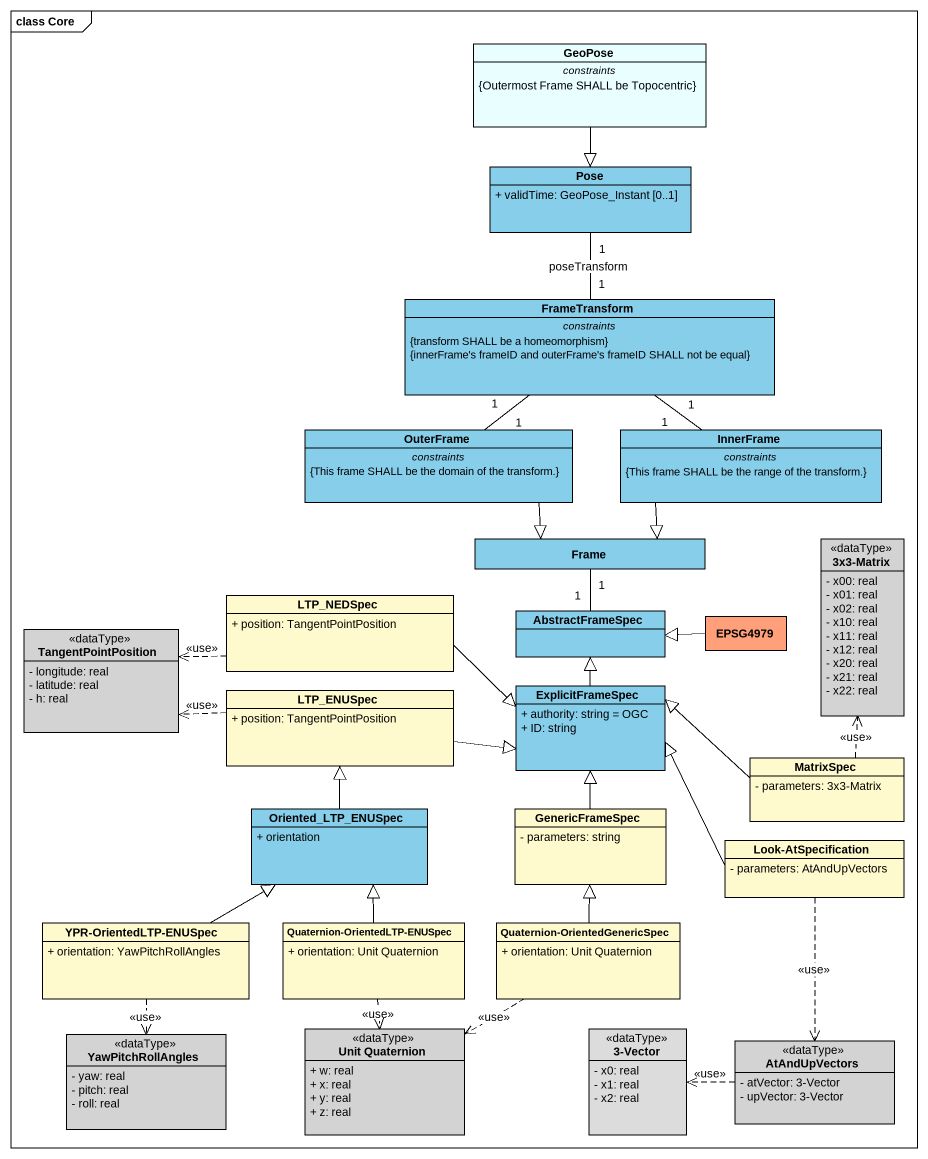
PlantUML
@startuml
mainframe class Core
hide circle
hide empty members
skinparam classAttributeIconSize 0
class GeoPose #E9FFFF {
  -- constraints --
  {Outermost Frame SHALL be Topocentric}
}
class Pose #87CEEB {
  + validTime: GeoPose_Instant [0..1]
}
class FrameTransform #87CEEB {
  -- constraints --
  {transform SHALL be a homeomorphism}
  {innerFrame's frameID and outerFrame's frameID SHALL not be equal}
}
class OuterFrame #87CEEB {
  -- constraints --
  {This frame SHALL be the domain of the transform.}
}
class InnerFrame #87CEEB {
  -- constraints --
  {This frame SHALL be the range of the transform.}
}
class "Frame" as Frame_ #87CEEB
class "3x3-Matrix" as c3x3_Matrix <<dataType>> #D3D3D3 {
  - x00: real
  - x01: real
  - x02: real
  - x10: real
  - x11: real
  - x12: real
  - x20: real
  - x21: real
  - x22: real
}
class TangentPointPosition <<dataType>> #D3D3D3 {
  - longitude: real
  - latitude: real
  - h: real
}
class LTP_NEDSpec #FFFACD {
  + position: TangentPointPosition
}
class AbstractFrameSpec #87CEEB
class EPSG4979 #FFA07A
class ExplicitFrameSpec #87CEEB {
  + authority: string = OGC
  + ID: string
}
class LTP_ENUSpec #FFFACD {
  + position: TangentPointPosition
}
class MatrixSpec #FFFACD {
  - parameters: 3x3-Matrix
}
class Oriented_LTP_ENUSpec #87CEEB {
  + orientation
}
class GenericFrameSpec #FFFACD {
  - parameters: string
}
class "Look-AtSpecification" as Look_AtSpecification #FFFACD {
  - parameters: AtAndUpVectors
}
class "YPR-OrientedLTP-ENUSpec" as YPR_OrientedLTP_ENUSpec #FFFACD {
  + orientation: YawPitchRollAngles
}
class "Quaternion-OrientedLTP-ENUSpec" as Quaternion_OrientedLTP #FFFACD {
  + orientation: Unit Quaternion
}
class "Quaternion-OrientedGenericSpec" as Quaternion #FFFACD {
  + orientation: Unit Quaternion
}
class "Unit Quaternion" as Unit_Quaternion <<dataType>> #D3D3D3 {
  + w: real
  + x: real
  + y: real
  + z: real
}
class "3-Vector" as c3_Vector <<dataType>> #DCDCDC {
  - x0: real
  - x1: real
  - x2: real
}
class YawPitchRollAngles <<dataType>> #D3D3D3 {
  - yaw: real
  - pitch: real
  - roll: real
}
class AtAndUpVectors <<dataType>> #D3D3D3 {
  - atVector: 3-Vector
  - upVector: 3-Vector
}
GeoPose --|> Pose
Pose "1" -- "1" FrameTransform : poseTransform
FrameTransform "1" -- "1" OuterFrame
FrameTransform "1" -- "1" InnerFrame
OuterFrame -right-|> Frame_
InnerFrame -left-|> Frame_
Frame_ "1" -- "1" AbstractFrameSpec
LTP_NEDSpec .left.> TangentPointPosition : <<use>>
LTP_NEDSpec -right-|> ExplicitFrameSpec
EPSG4979 -left-|> AbstractFrameSpec
ExplicitFrameSpec -up-|> AbstractFrameSpec
LTP_ENUSpec .left.> TangentPointPosition : <<use>>
LTP_ENUSpec -right-|> ExplicitFrameSpec
MatrixSpec .up.> c3x3_Matrix : <<use>>
MatrixSpec -left-|> ExplicitFrameSpec
Oriented_LTP_ENUSpec -up-|> LTP_ENUSpec
GenericFrameSpec -up-|> ExplicitFrameSpec
Look_AtSpecification -up-|> ExplicitFrameSpec
Look_AtSpecification ..> AtAndUpVectors : <<use>>
YPR_OrientedLTP_ENUSpec -right-|> Oriented_LTP_ENUSpec
YPR_OrientedLTP_ENUSpec ..> YawPitchRollAngles : <<use>>
Quaternion_OrientedLTP -up-|> Oriented_LTP_ENUSpec
Quaternion_OrientedLTP ..> Unit_Quaternion : <<use>>
Quaternion -up-|> GenericFrameSpec
Quaternion .left.> Unit_Quaternion : <<use>>
AtAndUpVectors .left.> c3_Vector : <<use>>
@enduml
